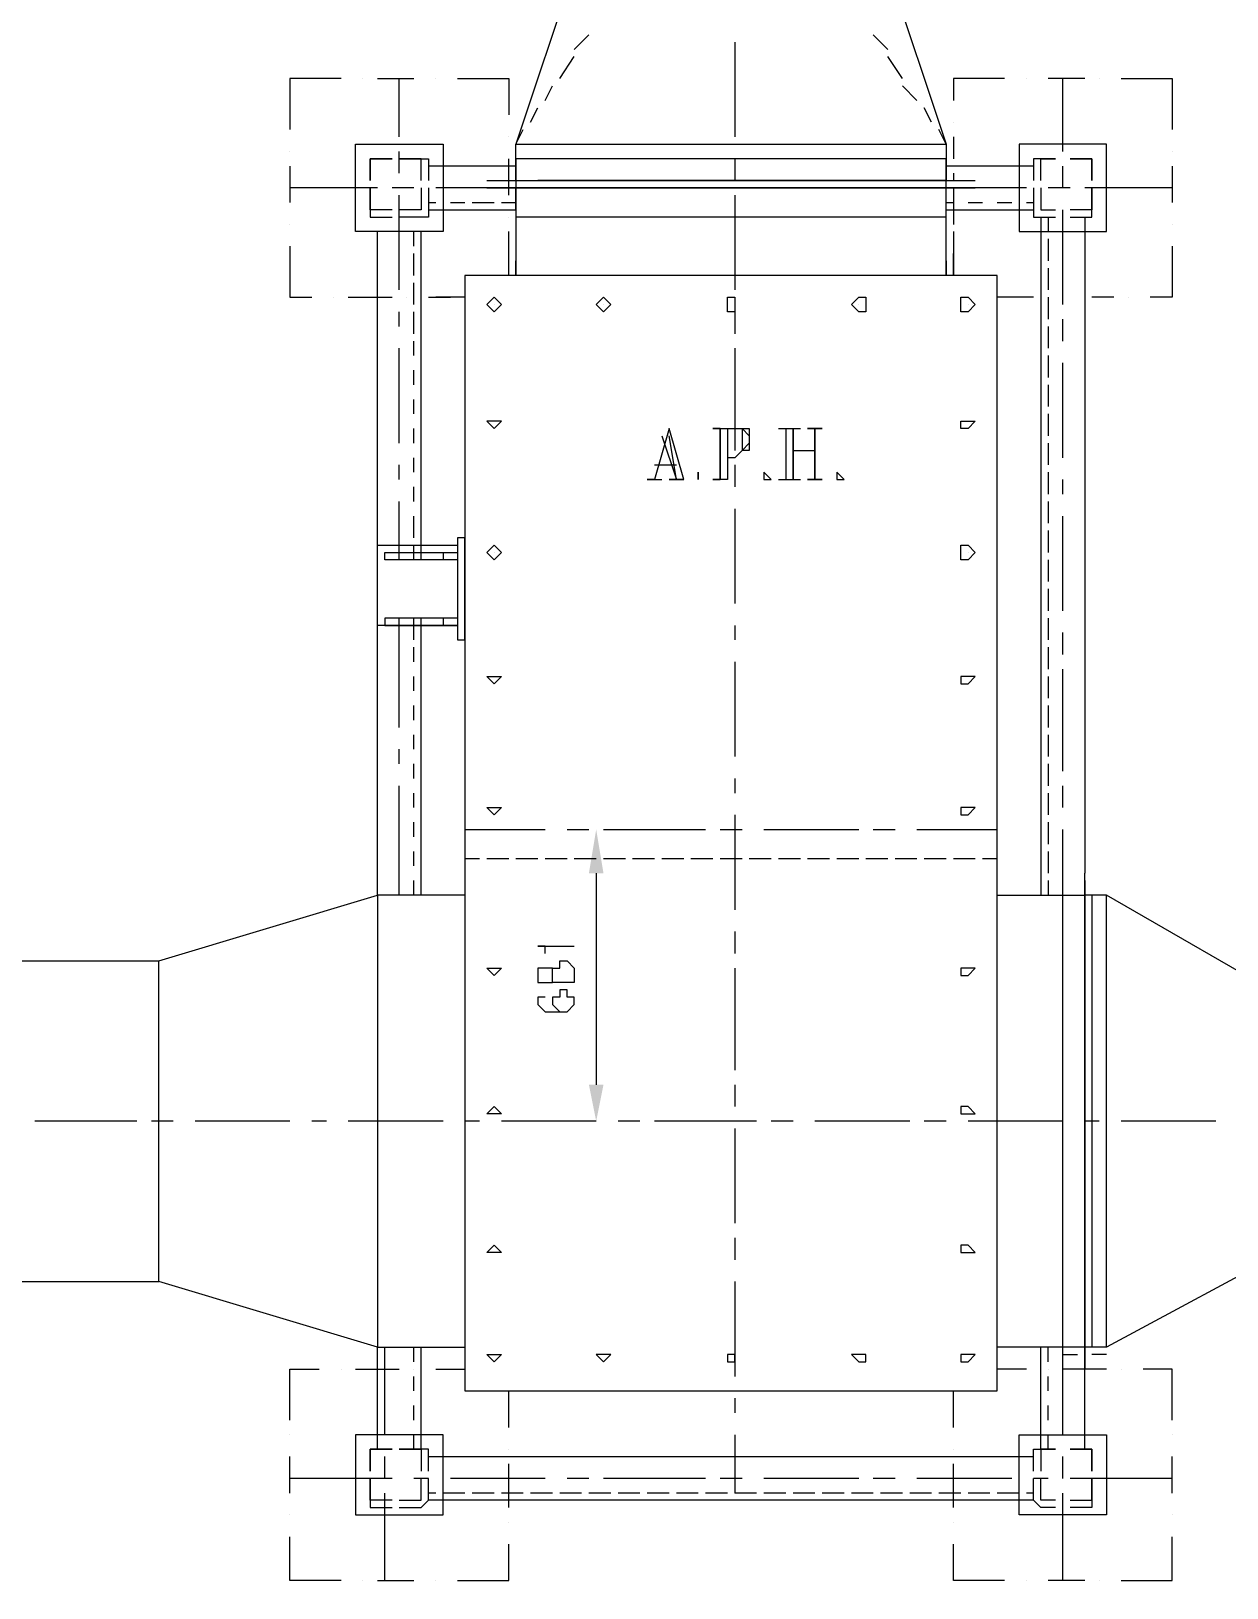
# Model space of a CAD drawing. Header units: metres. Extents: x -941 to 1333, y -28 to 1490.
# Drawn here: x 993.573 to 996.355, y 350.395 to 354.016 of the extents above; entities that cross this region are included whole.
import ezdxf

# ---------------------------------------------------------------- set-up
doc = ezdxf.new("R2010")
doc.units = ezdxf.units.M
doc.layers.add('window', color=3, linetype='Continuous')
doc.styles.add('style2A', font='swissc.ttf')
doc.dimstyles.get("Standard").update_dxf_attribs({"dimtxt": 0.4, "dimasz": 0.18, "dimexe": 0.18, "dimexo": 0.0625, "dimgap": 0, "dimtad": 0, "dimzin": 0, "dimdsep": 46, "dimtxsty": 'style2A', "dimcen": 0.09, "dimse1": 1, "dimse2": 1, "dimadec": 0, "dimazin": 0, "dimtfac": 1, "dimtofl": 0, "dimtmove": 0, "dimatfit": 3, "dimfxl": 0, "dimtolj": 1, "dimtzin": 0, "dimarcsym": 0})

# ---------------------------------------------------------------- blocks, each defined once
blk = doc.blocks.new('*D929')
at = {"layer": 'Defpoints', "color": 0}
for p in [(985.0431, 350.6066), (1008.0731, 350.6064), (1008.073, 347.2686)]:
    blk.add_point(p, dxfattribs=at)
at = {"layer": 'window', "color": 0, "lineweight": -2}
for p, q in [((985.2231, 347.2689), (995.9874, 347.2687)), ((1007.893, 347.2686), (997.1287, 347.2687))]:
    blk.add_line(p, q, dxfattribs=at)
at = {"layer": 'window', "color": 0}
for points in [[(985.2231, 347.2989), (985.2231, 347.2389), (985.0431, 347.2689)], [(1007.893, 347.2986), (1007.893, 347.2386), (1008.073, 347.2686)]]:
    blk.add_solid(points, dxfattribs=at)
at = {"layer": 'window', "color": 0, "insert": (996.558, 347.2687), "char_height": 0.4, "attachment_point": 5, "rotation": 359.9994, "style": 'style2A'}
blk.add_mtext('\\A1;23.03', dxfattribs=at)

msp = doc.modelspace()

# ---------------------------------------------------------------- linework, layer by layer
at = {"lineweight": 0}
for points in [[(994.8368, 354.15966), (994.70114, 353.75266)], [(995.56602, 354.15966), (995.70168, 353.75266)], [(994.8368, 353.97312), (994.87072, 354.00704)], [(995.56602, 353.97312), (995.5321, 354.00704)], [(995.20989, 353.99008), (995.20989, 353.76962)], [(994.80289, 353.90529), (994.8368, 353.95616)], [(995.59993, 353.90529), (995.56602, 353.95616)], [(994.29414, 353.90529), (994.17543, 353.90529), (994.17543, 353.78658)], [(994.34501, 353.90529), (994.34501, 353.90529)], [(994.37893, 353.90529), (994.46372, 353.90529)], [(994.4298, 353.76962), (994.4298, 353.90529)], [(994.51459, 353.90529), (994.51459, 353.90529)], [(994.56547, 353.90529), (994.68418, 353.90529), (994.68418, 353.82049)], [(995.83735, 353.90529), (995.71864, 353.90529), (995.71864, 353.85441)], [(995.88823, 353.90529), (995.88823, 353.90529)], [(996.02389, 353.90529), (995.9391, 353.90529)], [(995.97302, 353.7357), (995.97302, 353.90529)], [(996.05781, 353.90529), (996.05781, 353.90529)], [(996.10868, 353.90529), (996.22739, 353.90529), (996.22739, 353.78658)], [(994.76897, 353.85441), (994.78593, 353.88833)], [(995.63385, 353.85441), (995.59993, 353.88833)], [(994.73505, 353.80354), (994.75201, 353.83745)], [(995.66777, 353.80354), (995.65081, 353.83745)], [(994.70114, 353.75266), (994.7181, 353.78658)], [(995.70168, 353.75266), (995.68472, 353.78658)], [(995.71864, 353.80354), (995.71864, 353.80354)], [(994.68418, 353.76962), (994.68418, 353.76962)], [(994.70114, 353.66787), (994.70114, 353.71874), (994.70114, 353.75266), (995.70168, 353.75266), (995.70168, 353.71874), (995.70168, 353.66787), (994.75201, 353.66787)], [(995.71864, 353.76962), (995.71864, 353.71874)], [(994.17543, 353.7357), (994.17543, 353.7357)], [(994.4298, 353.68483), (994.4298, 353.7357)], [(994.48068, 353.66787), (994.48068, 353.71874), (994.4298, 353.71874), (994.48068, 353.71874), (994.49764, 353.71874), (994.49764, 353.66787)], [(995.76952, 353.65091), (995.70168, 353.65091), (995.70168, 353.71874), (994.70114, 353.71874), (994.70114, 353.65091), (994.6333, 353.65091)], [(994.68418, 353.63395), (994.68418, 353.71874)], [(994.70114, 353.71874), (994.70114, 353.71874)], [(995.20989, 353.71874), (995.20989, 353.66787)], [(995.70168, 353.71874), (995.70168, 353.71874)], [(995.92214, 353.66787), (995.92214, 353.71874), (995.95606, 353.71874), (995.92214, 353.71874), (995.90518, 353.71874), (995.90518, 353.66787)], [(996.22739, 353.7357), (996.22739, 353.7357)], [(994.17543, 353.70179), (994.17543, 353.61699)], [(994.70114, 353.70179), (994.49764, 353.70179)], [(994.51459, 353.70179), (994.49764, 353.70179)], [(994.58243, 353.70179), (994.54851, 353.70179)], [(994.65026, 353.70179), (994.59939, 353.70179)], [(994.70114, 353.70179), (994.66722, 353.70179)], [(995.90518, 353.70179), (995.70168, 353.70179)], [(995.71864, 353.70179), (995.70168, 353.70179)], [(995.71864, 353.68483), (995.71864, 353.66787)], [(995.78647, 353.70179), (995.75256, 353.70179)], [(995.85431, 353.70179), (995.82039, 353.70179)], [(995.90518, 353.70179), (995.88823, 353.70179)], [(995.97302, 353.65091), (995.97302, 353.70179)], [(996.22739, 353.70179), (996.22739, 353.61699)], [(994.37893, 353.65091), (994.17543, 353.65091)], [(994.41284, 353.60004), (994.36197, 353.60004), (994.36197, 353.65091), (994.36197, 353.60004), (994.36197, 353.58308), (994.41284, 353.58308)], [(994.46372, 353.65091), (994.41284, 353.65091)], [(994.49764, 353.65091), (994.49764, 353.60004), (994.49764, 353.58308), (994.48068, 353.58308), (994.4298, 353.58308)], [(994.48068, 353.65091), (994.48068, 353.60004), (994.4298, 353.60004)], [(994.70114, 353.65091), (994.51459, 353.65091)], [(994.6333, 353.66787), (994.68418, 353.66787), (995.71864, 353.66787), (995.76952, 353.66787)], [(995.70168, 353.48133), (995.70168, 353.44741), (995.70168, 353.58308), (995.70168, 353.65091), (995.76952, 353.65091), (994.6333, 353.65091), (994.70114, 353.65091), (994.70114, 353.58308), (994.70114, 353.44741), (994.70114, 353.48133)], [(994.6333, 353.65091), (994.68418, 353.65091), (995.71864, 353.65091), (995.76952, 353.65091)], [(994.65026, 353.65091), (994.65026, 353.65091)], [(994.65026, 353.65091), (994.65026, 353.65091)], [(994.68418, 353.66787), (994.68418, 353.66787)], [(994.70114, 353.61699), (994.70114, 353.65091)], [(995.70168, 353.61699), (995.70168, 353.65091)], [(995.88823, 353.65091), (995.70168, 353.65091)], [(995.71864, 353.66787), (995.71864, 353.66787)], [(995.71864, 353.65091), (995.71864, 353.60004), (995.71864, 353.56612)], [(995.71864, 353.65091), (995.71864, 353.65091)], [(995.76952, 353.65091), (995.76952, 353.65091)], [(995.76952, 353.65091), (995.76952, 353.65091)], [(995.90518, 353.65091), (995.90518, 353.60004), (995.90518, 353.58308), (995.92214, 353.58308), (995.95606, 353.58308)], [(995.92214, 353.65091), (995.92214, 353.60004), (995.95606, 353.60004)], [(995.98998, 353.65091), (995.9391, 353.65091)], [(995.98998, 353.58308), (996.04085, 353.58308), (996.04085, 353.60004), (996.04085, 353.65091), (996.04085, 353.60004), (995.98998, 353.60004)], [(996.22739, 353.65091), (996.02389, 353.65091)], [(994.4298, 353.41349), (994.4298, 353.63395)], [(994.49764, 353.61699), (994.51459, 353.61699)], [(994.54851, 353.61699), (994.58243, 353.61699)], [(994.59939, 353.61699), (994.65026, 353.61699)], [(994.66722, 353.61699), (994.70114, 353.61699)], [(994.68418, 353.63395), (994.68418, 353.63395)], [(994.70114, 353.60004), (994.70114, 353.63395)], [(995.20989, 353.63395), (995.20989, 353.41349)], [(995.70168, 353.60004), (995.70168, 353.63395)], [(995.70168, 353.61699), (995.71864, 353.61699)], [(995.71864, 353.63395), (995.71864, 353.63395)], [(995.75256, 353.61699), (995.78647, 353.61699)], [(995.82039, 353.61699), (995.85431, 353.61699)], [(995.88823, 353.61699), (995.90518, 353.61699)], [(994.17543, 353.56612), (994.17543, 353.56612)], [(994.49764, 353.60004), (994.70114, 353.60004)], [(994.68418, 353.58308), (994.68418, 353.58308)], [(994.70114, 353.60004), (994.70114, 353.60004)], [(995.70168, 353.58308), (994.70114, 353.58308)], [(995.70168, 353.60004), (995.70168, 353.60004)], [(995.70168, 353.60004), (995.90518, 353.60004)], [(995.92214, 353.58308), (995.92214, 352.00595)], [(995.9391, 353.58308), (995.9391, 353.54916)], [(995.97302, 353.37958), (995.97302, 353.60004)], [(996.02389, 353.58308), (996.02389, 352.05682)], [(996.02389, 353.58308), (996.02389, 353.54916)], [(996.22739, 353.56612), (996.22739, 353.56612)], [(994.37893, 352.00595), (994.37893, 353.54916)], [(994.37893, 353.49829), (994.37893, 353.54916)], [(994.46372, 353.51524), (994.46372, 353.54916)], [(994.48068, 352.78603), (994.48068, 353.54916)], [(994.68418, 353.44741), (994.68418, 353.54916)], [(995.71864, 353.54916), (995.71864, 353.54916)], [(995.71864, 353.54916), (995.71864, 353.44741), (995.71864, 353.49829)], [(995.71864, 353.54916), (995.71864, 353.54916)], [(995.9391, 353.5322), (995.9391, 353.48133)], [(994.17543, 353.51524), (994.17543, 353.39653), (994.2263, 353.39653)], [(994.46372, 353.44741), (994.46372, 353.49829)], [(996.02389, 353.51524), (996.02389, 353.48133)], [(996.22739, 353.51524), (996.22739, 353.39653), (996.17652, 353.39653)], [(994.37893, 353.43045), (994.37893, 353.48133)], [(995.9391, 353.46437), (995.9391, 353.41349)], [(994.46372, 353.37958), (994.46372, 353.43045)], [(996.02389, 353.44741), (996.02389, 353.41349)], [(994.27718, 353.39653), (994.27718, 353.39653)], [(994.31109, 353.39653), (994.41284, 353.39653)], [(994.37893, 353.36262), (994.37893, 353.41349)], [(994.44676, 353.39653), (994.44676, 353.39653)], [(994.49764, 353.39653), (994.54851, 353.39653)], [(994.58243, 353.39653), (994.51459, 353.39653)], [(995.90518, 353.39653), (995.82039, 353.39653)], [(995.9391, 353.39653), (995.9391, 353.34566)], [(996.09173, 353.39653), (996.04085, 353.39653)], [(996.12564, 353.39653), (996.12564, 353.39653)], [(994.4298, 353.3287), (994.4298, 353.36262)], [(994.46372, 353.31174), (994.46372, 353.36262)], [(994.65026, 353.37958), (994.65026, 353.37958)], [(994.90464, 353.37958), (994.90464, 353.37958)], [(995.20989, 353.37958), (995.20989, 353.37958)], [(995.20989, 353.36262), (995.20989, 353.31174)], [(995.49818, 353.37958), (995.49818, 353.37958)], [(995.75256, 353.37958), (995.75256, 353.37958)], [(996.02389, 353.37958), (996.02389, 353.34566)], [(994.37893, 353.29478), (994.37893, 353.34566)], [(995.9391, 353.3287), (995.9391, 353.27783)], [(995.97302, 353.29478), (995.97302, 353.34566)], [(996.02389, 353.31174), (996.02389, 353.27783)], [(994.37893, 353.22695), (994.37893, 353.27783)], [(994.4298, 353.05737), (994.4298, 353.27783)], [(994.46372, 353.26087), (994.46372, 353.29478)], [(995.20989, 353.27783), (995.20989, 353.04041)], [(995.9391, 353.26087), (995.9391, 353.20999)], [(995.97302, 353.02345), (995.97302, 353.24391)], [(996.02389, 353.26087), (996.02389, 353.20999)], [(994.37893, 353.15912), (994.37893, 353.20999)], [(994.46372, 353.19303), (994.46372, 353.22695)], [(995.9391, 353.19303), (995.9391, 353.14216)], [(996.02389, 353.19303), (996.02389, 353.14216)], [(994.37893, 353.09128), (994.37893, 353.14216)], [(994.46372, 353.1252), (994.46372, 353.15912)], [(994.65026, 353.10824), (994.65026, 353.10824)], [(995.75256, 353.10824), (995.75256, 353.10824)], [(995.9391, 353.1252), (995.9391, 353.07433)], [(996.02389, 353.1252), (996.02389, 353.07433)], [(994.37893, 353.02345), (994.37893, 353.07433)], [(994.46372, 353.05737), (994.46372, 353.09128)], [(995.09118, 352.97257), (995.07422, 352.97257), (995.05726, 352.97257), (995.09118, 352.97257), (995.05726, 353.09128), (995.02335, 352.97257), (995.00639, 352.97257), (995.04031, 352.97257)], [(995.04031, 353.07433), (995.07422, 352.97257), (995.05726, 353.07433)], [(995.19293, 353.09128), (995.19293, 352.97257), (995.15901, 352.97257), (995.17597, 352.97257)], [(995.17597, 353.09128), (995.15901, 353.09128), (995.20989, 353.09128), (995.22685, 353.09128), (995.24381, 353.09128), (995.24381, 353.07433), (995.24381, 353.05737), (995.24381, 353.04041), (995.22685, 353.04041), (995.20989, 353.02345), (995.19293, 353.02345)], [(995.17597, 353.09128), (995.17597, 353.09128)], [(995.19293, 353.09128), (995.19293, 353.09128)], [(995.19293, 353.09128), (995.19293, 353.09128)], [(995.20989, 353.09128), (995.22685, 353.09128), (995.22685, 353.07433), (995.22685, 353.04041), (995.20989, 353.02345)], [(995.22685, 353.09128), (995.24381, 353.07433), (995.24381, 353.05737), (995.22685, 353.04041)], [(995.31164, 353.09128), (995.36251, 353.09128)], [(995.3286, 353.09128), (995.3286, 352.97257)], [(995.3286, 353.09128), (995.3286, 353.09128)], [(995.3286, 353.09128), (995.3286, 353.09128)], [(995.34556, 353.09128), (995.34556, 353.09128)], [(995.34556, 353.09128), (995.34556, 353.09128)], [(995.37947, 353.09128), (995.39643, 353.09128), (995.39643, 352.97257), (995.37947, 352.97257)], [(995.41339, 353.09128), (995.39643, 353.09128)], [(994.46372, 352.98953), (994.46372, 353.02345)], [(995.34556, 353.04041), (995.39643, 353.04041)], [(995.9391, 353.05737), (995.9391, 353.00649)], [(996.02389, 353.05737), (996.02389, 353.00649)], [(994.37893, 352.95562), (994.37893, 353.00649)], [(994.4298, 352.97257), (994.4298, 353.00649)], [(995.02335, 353.00649), (995.07422, 353.00649)], [(995.1251, 352.98953), (995.1251, 352.97257), (995.1251, 352.98953)], [(995.20989, 353.00649), (995.20989, 352.95562)], [(995.9391, 352.98953), (995.9391, 352.93866)], [(996.02389, 352.98953), (996.02389, 352.93866)], [(994.46372, 352.9217), (994.46372, 352.95562)], [(995.07422, 352.97257), (995.07422, 352.97257)], [(995.1251, 352.97257), (995.1251, 352.97257)], [(995.17597, 352.97257), (995.17597, 352.97257)], [(995.19293, 352.97257), (995.19293, 352.97257)], [(995.19293, 352.97257), (995.19293, 352.97257)], [(995.27772, 352.97257), (995.27772, 352.97257)], [(995.31164, 352.97257), (995.36251, 352.97257)], [(995.3286, 352.97257), (995.3286, 352.97257)], [(995.3286, 352.97257), (995.3286, 352.97257)], [(995.34556, 352.97257), (995.34556, 352.97257)], [(995.34556, 352.97257), (995.34556, 352.97257)], [(995.39643, 352.97257), (995.41339, 352.97257)], [(995.44731, 352.97257), (995.44731, 352.97257)], [(995.97302, 352.93866), (995.97302, 352.97257)], [(994.37893, 352.88778), (994.37893, 352.93866)], [(994.4298, 352.78603), (994.4298, 352.9217)], [(995.9391, 352.9217), (995.9391, 352.87082)], [(996.02389, 352.9217), (996.02389, 352.87082)], [(994.46372, 352.83691), (994.46372, 352.88778)], [(995.20989, 352.90474), (995.20989, 352.68428)], [(995.97302, 352.66732), (995.97302, 352.88778)], [(994.37893, 352.81995), (994.37893, 352.87082)], [(995.9391, 352.85387), (995.9391, 352.80299)], [(996.02389, 352.85387), (996.02389, 352.80299)], [(994.46372, 352.78603), (994.46372, 352.81995)], [(994.56547, 352.78603), (994.39589, 352.78603), (994.39589, 352.80299), (994.56547, 352.80299)], [(994.53155, 352.80299), (994.53155, 352.78603)], [(994.56547, 352.80299), (994.56547, 352.80299)], [(994.56547, 352.80299), (994.56547, 352.80299)], [(994.56547, 352.80299), (994.56547, 352.80299)], [(994.56547, 352.80299), (994.56547, 352.80299)], [(994.56547, 352.80299), (994.56547, 352.80299)], [(994.56547, 352.80299), (994.56547, 352.80299)], [(994.56547, 352.80299), (994.56547, 352.80299)], [(994.56547, 352.80299), (994.56547, 352.80299)], [(994.56547, 352.80299), (994.56547, 352.80299)], [(994.56547, 352.80299), (994.56547, 352.80299)], [(994.56547, 352.80299), (994.56547, 352.80299)], [(994.56547, 352.80299), (994.56547, 352.80299)], [(994.56547, 352.80299), (994.56547, 352.80299)], [(994.56547, 352.80299), (994.56547, 352.80299)], [(994.56547, 352.80299), (994.56547, 352.80299)], [(994.56547, 352.80299), (994.56547, 352.80299)], [(994.56547, 352.80299), (994.56547, 352.80299)], [(994.56547, 352.80299), (994.56547, 352.80299)], [(994.56547, 352.80299), (994.56547, 352.80299)], [(994.56547, 352.80299), (994.56547, 352.80299)], [(994.56547, 352.80299), (994.56547, 352.80299)], [(994.56547, 352.80299), (994.56547, 352.80299)], [(994.56547, 352.80299), (994.56547, 352.80299)], [(994.56547, 352.80299), (994.56547, 352.80299)], [(994.56547, 352.80299), (994.56547, 352.80299)], [(994.56547, 352.80299), (994.56547, 352.80299)], [(994.56547, 352.80299), (994.56547, 352.80299)], [(994.56547, 352.80299), (994.56547, 352.80299)], [(994.56547, 352.80299), (994.56547, 352.80299)], [(994.56547, 352.80299), (994.56547, 352.80299)], [(994.56547, 352.80299), (994.56547, 352.80299)], [(994.56547, 352.80299), (994.56547, 352.80299)], [(994.56547, 352.80299), (994.56547, 352.80299)], [(994.56547, 352.80299), (994.56547, 352.80299)], [(994.56547, 352.80299), (994.56547, 352.80299)], [(994.56547, 352.80299), (994.56547, 352.80299)], [(994.56547, 352.80299), (994.56547, 352.80299)], [(994.56547, 352.78603), (994.56547, 352.78603)], [(994.56547, 352.78603), (994.56547, 352.78603)], [(994.56547, 352.78603), (994.56547, 352.78603)], [(994.56547, 352.78603), (994.56547, 352.78603)], [(994.56547, 352.78603), (994.56547, 352.78603)], [(994.56547, 352.78603), (994.56547, 352.78603)], [(994.56547, 352.78603), (994.56547, 352.78603)], [(994.56547, 352.78603), (994.56547, 352.78603)], [(994.56547, 352.78603), (994.56547, 352.78603)], [(994.56547, 352.78603), (994.56547, 352.78603)], [(994.56547, 352.78603), (994.56547, 352.78603)], [(994.56547, 352.78603), (994.56547, 352.78603)], [(994.56547, 352.78603), (994.56547, 352.78603)], [(994.56547, 352.78603), (994.56547, 352.78603)], [(994.56547, 352.78603), (994.56547, 352.78603)], [(994.56547, 352.78603), (994.56547, 352.78603)], [(994.56547, 352.78603), (994.56547, 352.78603)], [(994.56547, 352.78603), (994.56547, 352.78603)], [(994.56547, 352.78603), (994.56547, 352.78603)], [(994.56547, 352.78603), (994.56547, 352.78603)], [(994.56547, 352.78603), (994.56547, 352.78603)], [(994.56547, 352.78603), (994.56547, 352.78603)], [(994.56547, 352.78603), (994.56547, 352.78603)], [(994.56547, 352.78603), (994.56547, 352.78603)], [(994.56547, 352.78603), (994.56547, 352.78603)], [(994.56547, 352.78603), (994.56547, 352.78603)], [(994.56547, 352.78603), (994.56547, 352.78603)], [(994.56547, 352.78603), (994.56547, 352.78603)], [(994.56547, 352.78603), (994.56547, 352.78603)], [(994.56547, 352.78603), (994.56547, 352.78603)], [(994.56547, 352.78603), (994.56547, 352.78603)], [(994.56547, 352.78603), (994.56547, 352.78603)], [(994.56547, 352.78603), (994.56547, 352.78603)], [(994.56547, 352.78603), (994.56547, 352.78603)], [(994.56547, 352.78603), (994.56547, 352.78603)], [(994.56547, 352.78603), (994.56547, 352.78603)], [(994.56547, 352.78603), (994.56547, 352.78603)], [(994.56547, 352.78603), (994.56547, 352.78603)], [(994.56547, 352.78603), (994.56547, 352.78603)], [(994.56547, 352.78603), (994.56547, 352.78603)], [(994.56547, 352.78603), (994.56547, 352.78603)], [(994.56547, 352.78603), (994.56547, 352.78603)], [(994.65026, 352.80299), (994.65026, 352.80299)], [(995.75256, 352.80299), (995.75256, 352.80299)], [(995.9391, 352.78603), (995.9391, 352.73516)], [(996.02389, 352.78603), (996.02389, 352.73516)], [(995.9391, 352.7182), (995.9391, 352.66732)], [(996.02389, 352.7182), (996.02389, 352.66732)], [(994.37893, 352.59949), (994.37893, 352.63341)], [(994.56547, 352.65037), (994.39589, 352.65037), (994.39589, 352.63341), (994.56547, 352.63341)], [(994.4298, 352.39599), (994.4298, 352.65037)], [(994.46372, 352.59949), (994.46372, 352.65037)], [(994.48068, 352.00595), (994.48068, 352.65037)], [(994.53155, 352.65037), (994.53155, 352.63341)], [(994.56547, 352.65037), (994.56547, 352.65037)], [(994.56547, 352.65037), (994.56547, 352.65037)], [(994.56547, 352.65037), (994.56547, 352.65037)], [(994.56547, 352.65037), (994.56547, 352.65037)], [(994.56547, 352.65037), (994.56547, 352.65037)], [(994.56547, 352.65037), (994.56547, 352.65037)], [(994.56547, 352.65037), (994.56547, 352.65037)], [(994.56547, 352.65037), (994.56547, 352.65037)], [(994.56547, 352.65037), (994.56547, 352.65037)], [(994.56547, 352.65037), (994.56547, 352.65037)], [(994.56547, 352.65037), (994.56547, 352.65037)], [(994.56547, 352.65037), (994.56547, 352.65037)], [(994.56547, 352.65037), (994.56547, 352.65037)], [(994.56547, 352.65037), (994.56547, 352.65037)], [(994.56547, 352.65037), (994.56547, 352.65037)], [(994.56547, 352.65037), (994.56547, 352.65037)], [(994.56547, 352.65037), (994.56547, 352.65037)], [(994.56547, 352.65037), (994.56547, 352.65037)], [(994.56547, 352.65037), (994.56547, 352.65037)], [(994.56547, 352.65037), (994.56547, 352.65037)], [(994.56547, 352.65037), (994.56547, 352.65037)], [(994.56547, 352.65037), (994.56547, 352.65037)], [(994.56547, 352.65037), (994.56547, 352.65037)], [(994.56547, 352.65037), (994.56547, 352.65037)], [(994.56547, 352.65037), (994.56547, 352.65037)], [(994.56547, 352.65037), (994.56547, 352.65037)], [(994.56547, 352.65037), (994.56547, 352.65037)], [(994.56547, 352.65037), (994.56547, 352.65037)], [(994.56547, 352.65037), (994.56547, 352.65037)], [(994.56547, 352.65037), (994.56547, 352.65037)], [(994.56547, 352.65037), (994.56547, 352.65037)], [(994.56547, 352.65037), (994.56547, 352.65037)], [(994.56547, 352.65037), (994.56547, 352.65037)], [(994.56547, 352.65037), (994.56547, 352.65037)], [(994.56547, 352.63341), (994.56547, 352.63341)], [(994.56547, 352.63341), (994.56547, 352.63341)], [(994.56547, 352.63341), (994.56547, 352.63341)], [(994.56547, 352.63341), (994.56547, 352.63341)], [(994.56547, 352.63341), (994.56547, 352.63341)], [(994.56547, 352.63341), (994.56547, 352.63341)], [(994.56547, 352.63341), (994.56547, 352.63341)], [(994.56547, 352.63341), (994.56547, 352.63341)], [(994.56547, 352.63341), (994.56547, 352.63341)], [(994.56547, 352.63341), (994.56547, 352.63341)], [(994.56547, 352.63341), (994.56547, 352.63341)], [(994.56547, 352.63341), (994.56547, 352.63341)], [(994.56547, 352.63341), (994.56547, 352.63341)], [(994.56547, 352.63341), (994.56547, 352.63341)], [(994.56547, 352.63341), (994.56547, 352.63341)], [(994.56547, 352.63341), (994.56547, 352.63341)], [(994.56547, 352.63341), (994.56547, 352.63341)], [(994.56547, 352.63341), (994.56547, 352.63341)], [(994.56547, 352.63341), (994.56547, 352.63341)], [(994.56547, 352.63341), (994.56547, 352.63341)], [(994.56547, 352.63341), (994.56547, 352.63341)], [(994.56547, 352.63341), (994.56547, 352.63341)], [(994.56547, 352.63341), (994.56547, 352.63341)], [(994.56547, 352.63341), (994.56547, 352.63341)], [(994.56547, 352.63341), (994.56547, 352.63341)], [(995.20989, 352.63341), (995.20989, 352.59949)], [(995.9391, 352.65037), (995.9391, 352.59949)], [(996.02389, 352.65037), (996.02389, 352.59949)], [(995.97302, 352.56557), (995.97302, 352.61645)], [(994.37893, 352.53166), (994.37893, 352.56557)], [(994.46372, 352.54861), (994.46372, 352.58253)], [(995.9391, 352.58253), (995.9391, 352.53166)], [(996.02389, 352.58253), (996.02389, 352.53166)], [(994.46372, 352.48078), (994.46372, 352.5147)], [(994.65026, 352.5147), (994.65026, 352.5147)], [(995.20989, 352.54861), (995.20989, 352.32816)], [(995.75256, 352.5147), (995.75256, 352.5147)], [(995.9391, 352.5147), (995.9391, 352.46382)], [(995.97302, 352.29424), (995.97302, 352.53166)], [(996.02389, 352.5147), (996.02389, 352.46382)], [(994.37893, 352.46382), (994.37893, 352.49774)], [(994.37893, 352.39599), (994.37893, 352.44686)], [(994.46372, 352.41295), (994.46372, 352.44686)], [(995.9391, 352.44686), (995.9391, 352.39599)], [(996.02389, 352.44686), (996.02389, 352.39599)], [(994.37893, 352.32816), (994.37893, 352.37903)], [(994.46372, 352.34511), (994.46372, 352.37903)], [(995.9391, 352.37903), (995.9391, 352.32816)], [(996.02389, 352.37903), (996.02389, 352.32816)], [(994.4298, 352.3112), (994.4298, 352.34511)], [(994.37893, 352.26032), (994.37893, 352.3112)], [(994.46372, 352.27728), (994.46372, 352.3112)], [(995.9391, 352.3112), (995.9391, 352.26032)], [(996.02389, 352.3112), (996.02389, 352.26032)], [(995.20989, 352.27728), (995.20989, 352.24336)], [(994.37893, 352.19249), (994.37893, 352.24336)], [(994.4298, 352.00595), (994.4298, 352.26032)], [(994.46372, 352.20945), (994.46372, 352.24336)], [(995.9391, 352.24336), (995.9391, 352.19249)], [(995.97302, 352.20945), (995.97302, 352.26032)], [(996.02389, 352.24336), (996.02389, 352.19249)], [(994.65026, 352.20945), (994.65026, 352.20945)], [(995.20989, 352.19249), (995.20989, 351.97203)], [(995.75256, 352.20945), (995.75256, 352.20945)], [(994.37893, 352.12465), (994.37893, 352.17553)], [(994.46372, 352.14161), (994.46372, 352.17553)], [(994.58243, 352.15857), (994.76897, 352.15857)], [(994.81985, 352.15857), (994.87072, 352.15857)], [(994.90464, 352.15857), (995.14206, 352.15857)], [(995.17597, 352.15857), (995.22685, 352.15857)], [(995.27772, 352.15857), (995.49818, 352.15857)], [(995.5321, 352.15857), (995.58297, 352.15857)], [(995.63385, 352.15857), (995.82039, 352.15857)], [(995.9391, 352.17553), (995.9391, 352.12465)], [(995.97302, 352.00595), (995.97302, 352.15857)], [(996.02389, 352.17553), (996.02389, 352.12465)], [(994.37893, 352.05682), (994.37893, 352.1077)], [(994.46372, 352.07378), (994.46372, 352.1077)], [(994.61635, 352.09074), (994.58243, 352.09074)], [(994.68418, 352.09074), (994.6333, 352.09074)], [(994.75201, 352.09074), (994.70114, 352.09074)], [(994.81985, 352.09074), (994.76897, 352.09074)], [(994.88768, 352.09074), (994.8368, 352.09074)], [(994.95551, 352.09074), (994.90464, 352.09074)], [(995.02335, 352.09074), (994.97247, 352.09074)], [(995.09118, 352.09074), (995.04031, 352.09074)], [(995.15901, 352.09074), (995.10814, 352.09074)], [(995.22685, 352.09074), (995.17597, 352.09074)], [(995.29468, 352.09074), (995.24381, 352.09074)], [(995.36251, 352.09074), (995.31164, 352.09074)], [(995.43035, 352.09074), (995.37947, 352.09074)], [(995.49818, 352.09074), (995.44731, 352.09074)], [(995.56602, 352.09074), (995.51514, 352.09074)], [(995.63385, 352.09074), (995.58297, 352.09074)], [(995.70168, 352.09074), (995.65081, 352.09074)], [(995.76952, 352.09074), (995.71864, 352.09074)], [(995.82039, 352.09074), (995.78647, 352.09074)], [(995.9391, 352.1077), (995.9391, 352.05682)], [(996.02389, 352.1077), (996.02389, 352.05682)], [(994.88768, 352.05682), (994.88768, 351.56503)], [(996.02389, 350.93757), (996.02389, 350.90365), (996.02389, 350.95453), (995.97302, 350.95453), (995.97302, 352.00595), (996.02389, 352.00595), (996.02389, 352.05682)], [(997.49927, 351.19194), (997.49927, 351.75157), (996.51569, 351.75157), (996.07477, 352.00595), (996.02389, 352.00595), (996.02389, 352.05682)], [(994.37893, 352.00595), (994.37893, 352.03986)], [(994.46372, 352.00595), (994.46372, 352.03986)], [(995.9391, 352.03986), (995.9391, 352.00595)], [(996.02389, 352.03986), (996.02389, 352.03986)], [(996.02389, 350.95453), (996.02389, 352.00595), (996.02389, 352.03986)], [(996.02389, 352.03986), (996.02389, 352.00595), (996.02389, 350.95453)], [(996.02389, 352.03986), (996.02389, 352.03986)], [(994.37893, 350.95453), (993.87018, 351.10715), (993.87018, 351.85332), (994.37893, 352.00595)], [(994.58243, 352.00595), (994.37893, 352.00595), (994.37893, 350.95453), (994.58243, 350.95453)], [(995.82039, 352.00595), (995.97302, 352.00595), (996.00693, 352.00595)], [(995.98998, 352.00595), (995.98998, 352.00595)], [(996.02389, 352.00595), (996.02389, 352.00595)], [(996.07477, 350.95453), (996.07477, 352.00595), (996.04085, 352.00595), (996.04085, 350.95453)], [(996.04085, 352.00595), (996.04085, 352.00595)], [(996.07477, 352.00595), (996.07477, 352.00595)], [(995.20989, 351.92115), (995.20989, 351.87028)], [(994.76897, 351.87028), (994.76897, 351.88724), (994.75201, 351.88724), (994.8368, 351.88724)], [(993.05617, 351.85332), (993.87018, 351.85332)], [(994.65026, 351.83636), (994.65026, 351.83636)], [(995.20989, 351.83636), (995.20989, 351.59894)], [(995.75256, 351.83636), (995.75256, 351.83636)], [(994.76897, 351.76853), (994.75201, 351.76853), (994.75201, 351.75157), (994.76897, 351.73461), (994.78593, 351.73461), (994.80289, 351.73461), (994.81985, 351.73461), (994.8368, 351.75157), (994.8368, 351.76853), (994.81985, 351.76853), (994.81985, 351.78549), (994.80289, 351.78549), (994.80289, 351.76853), (994.78593, 351.76853), (994.78593, 351.75157), (994.80289, 351.73461)], [(995.20989, 351.56503), (995.20989, 351.51415)], [(994.65026, 351.51415), (994.65026, 351.51415)], [(995.75256, 351.51415), (995.75256, 351.51415)], [(993.8193, 351.48024), (993.58188, 351.48024)], [(993.90409, 351.48024), (993.85322, 351.48024)], [(994.17543, 351.48024), (993.95497, 351.48024)], [(994.26022, 351.48024), (994.2263, 351.48024)], [(994.53155, 351.48024), (994.31109, 351.48024)], [(994.61635, 351.48024), (994.58243, 351.48024)], [(994.88768, 351.48024), (994.66722, 351.48024)], [(994.98943, 351.48024), (994.93855, 351.48024)], [(995.26076, 351.48024), (995.02335, 351.48024)], [(995.34556, 351.48024), (995.29468, 351.48024)], [(995.61689, 351.48024), (995.39643, 351.48024)], [(995.70168, 351.48024), (995.65081, 351.48024)], [(995.97302, 351.48024), (995.75256, 351.48024)], [(996.05781, 351.48024), (996.02389, 351.48024)], [(996.32914, 351.48024), (996.10868, 351.48024)], [(995.20989, 351.46328), (995.20989, 351.24282)], [(994.65026, 351.19194), (994.65026, 351.19194)], [(995.20989, 351.2089), (995.20989, 351.15803)], [(995.75256, 351.19194), (995.75256, 351.19194)], [(997.53319, 351.19194), (996.51569, 351.19194), (996.07477, 350.95453), (996.02389, 350.95453), (996.02389, 350.90365), (996.02389, 350.93757)], [(993.05617, 351.10715), (993.87018, 351.10715)], [(995.20989, 351.10715), (995.20989, 350.88669)], [(994.37893, 350.71711), (994.37893, 350.95453)], [(994.37893, 350.92061), (994.37893, 350.95453)], [(994.39589, 350.75102), (994.39589, 350.95453)], [(994.46372, 350.92061), (994.46372, 350.95453)], [(994.48068, 350.71711), (994.48068, 350.95453)], [(994.65026, 350.93757), (994.65026, 350.93757)], [(994.90464, 350.93757), (994.90464, 350.93757)], [(995.20989, 350.93757), (995.20989, 350.93757)], [(995.49818, 350.93757), (995.49818, 350.93757)], [(995.75256, 350.93757), (995.75256, 350.93757)], [(995.97302, 350.95453), (995.82039, 350.95453)], [(995.92214, 350.71711), (995.92214, 350.95453)], [(995.9391, 350.92061), (995.9391, 350.95453)], [(995.97302, 350.75102), (995.97302, 350.95453)], [(995.97302, 350.93757), (996.00693, 350.93757)], [(995.98998, 350.95453), (995.98998, 350.95453)], [(996.02389, 350.71711), (996.02389, 350.95453)], [(996.02389, 350.92061), (996.02389, 350.95453)], [(996.02389, 350.93757), (996.02389, 350.93757)], [(996.07477, 350.93757), (996.04085, 350.93757)], [(996.04085, 350.93757), (996.04085, 350.93757)], [(996.07477, 350.95453), (996.07477, 350.95453)], [(994.17543, 350.78494), (994.17543, 350.90365), (994.24326, 350.90365)], [(994.29414, 350.90365), (994.29414, 350.90365)], [(994.32805, 350.90365), (994.4298, 350.90365)], [(994.37893, 350.85277), (994.37893, 350.88669)], [(994.46372, 350.90365), (994.46372, 350.90365)], [(994.46372, 350.85277), (994.46372, 350.88669)], [(994.51459, 350.90365), (994.58243, 350.90365)], [(995.88823, 350.90365), (995.82039, 350.90365)], [(995.9391, 350.90365), (995.9391, 350.90365)], [(995.9391, 350.85277), (995.9391, 350.88669)], [(996.07477, 350.90365), (995.97302, 350.90365)], [(996.02389, 350.90365), (996.02389, 350.90365)], [(996.02389, 350.90365), (996.02389, 350.90365)], [(996.02389, 350.85277), (996.02389, 350.88669)], [(996.10868, 350.90365), (996.10868, 350.90365)], [(996.22739, 350.78494), (996.22739, 350.90365), (996.15956, 350.90365)], [(994.68418, 350.76798), (994.68418, 350.85277)], [(995.71864, 350.76798), (995.71864, 350.85277)], [(994.37893, 350.78494), (994.37893, 350.81886)], [(994.46372, 350.78494), (994.46372, 350.81886)], [(995.20989, 350.83582), (995.20989, 350.8019)], [(995.9391, 350.78494), (995.9391, 350.81886)], [(996.02389, 350.78494), (996.02389, 350.81886)], [(994.17543, 350.75102), (994.17543, 350.75102)], [(994.37893, 350.71711), (994.37893, 350.75102)], [(994.46372, 350.71711), (994.46372, 350.75102)], [(995.20989, 350.75102), (995.20989, 350.61536)], [(995.9391, 350.71711), (995.9391, 350.75102)], [(996.02389, 350.71711), (996.02389, 350.75102)], [(996.22739, 350.75102), (996.22739, 350.75102)], [(994.49764, 350.66623), (994.49764, 350.71711), (994.48068, 350.71711), (994.4298, 350.71711), (994.48068, 350.71711), (994.48068, 350.66623)], [(994.68418, 350.71711), (994.68418, 350.71711)], [(995.71864, 350.71711), (995.71864, 350.71711)], [(995.90518, 350.66623), (995.90518, 350.71711), (995.92214, 350.71711), (995.95606, 350.71711), (995.92214, 350.71711), (995.92214, 350.66623)], [(994.17543, 350.61536), (994.17543, 350.70015)], [(994.39589, 350.64927), (994.39589, 350.70015)], [(994.49764, 350.70015), (995.90518, 350.70015)], [(994.49764, 350.70015), (994.51459, 350.70015)], [(994.53155, 350.70015), (994.58243, 350.70015)], [(994.59939, 350.70015), (994.65026, 350.70015)], [(994.66722, 350.70015), (994.7181, 350.70015)], [(994.68418, 350.58144), (994.68418, 350.68319)], [(994.73505, 350.70015), (994.78593, 350.70015)], [(994.80289, 350.70015), (994.85376, 350.70015)], [(994.87072, 350.70015), (994.9216, 350.70015)], [(994.93855, 350.70015), (994.98943, 350.70015)], [(995.00639, 350.70015), (995.05726, 350.70015)], [(995.07422, 350.70015), (995.1251, 350.70015)], [(995.14206, 350.70015), (995.19293, 350.70015)], [(995.20989, 350.70015), (995.26076, 350.70015)], [(995.27772, 350.70015), (995.3286, 350.70015)], [(995.34556, 350.70015), (995.39643, 350.70015)], [(995.41339, 350.70015), (995.46427, 350.70015)], [(995.48122, 350.70015), (995.5321, 350.70015)], [(995.54906, 350.70015), (995.59993, 350.70015)], [(995.61689, 350.70015), (995.66777, 350.70015)], [(995.68472, 350.70015), (995.7356, 350.70015)], [(995.71864, 350.58144), (995.71864, 350.68319)], [(995.75256, 350.70015), (995.80343, 350.70015)], [(995.82039, 350.70015), (995.87127, 350.70015)], [(995.88823, 350.70015), (995.90518, 350.70015)], [(995.97302, 350.64927), (995.97302, 350.70015)], [(996.22739, 350.61536), (996.22739, 350.70015)], [(994.41284, 350.64927), (994.17543, 350.64927)], [(994.41284, 350.5984), (994.36197, 350.5984), (994.36197, 350.64927), (994.36197, 350.5984), (994.36197, 350.58144), (994.41284, 350.58144)], [(994.4298, 350.58144), (994.48068, 350.58144), (994.49764, 350.5984), (994.49764, 350.64927)], [(994.4298, 350.5984), (994.48068, 350.5984), (994.48068, 350.64927)], [(994.49764, 350.64927), (994.46372, 350.64927)], [(994.76897, 350.64927), (994.54851, 350.64927)], [(994.87072, 350.64927), (994.81985, 350.64927)], [(995.14206, 350.64927), (994.90464, 350.64927)], [(995.22685, 350.64927), (995.17597, 350.64927)], [(995.49818, 350.64927), (995.27772, 350.64927)], [(995.58297, 350.64927), (995.5321, 350.64927)], [(995.85431, 350.64927), (995.63385, 350.64927)], [(995.9391, 350.64927), (995.90518, 350.64927)], [(995.95606, 350.58144), (995.92214, 350.58144), (995.90518, 350.5984), (995.90518, 350.64927)], [(995.95606, 350.5984), (995.92214, 350.5984), (995.92214, 350.64927)], [(996.22739, 350.64927), (995.98998, 350.64927)], [(995.98998, 350.5984), (996.04085, 350.5984), (996.04085, 350.64927), (996.04085, 350.5984), (996.04085, 350.58144), (995.98998, 350.58144)], [(994.39589, 350.41186), (994.39589, 350.61536)], [(994.51459, 350.61536), (994.49764, 350.61536)], [(995.90518, 350.5984), (994.49764, 350.5984)], [(994.58243, 350.61536), (994.53155, 350.61536)], [(994.65026, 350.61536), (994.59939, 350.61536)], [(994.7181, 350.61536), (994.66722, 350.61536)], [(994.78593, 350.61536), (994.73505, 350.61536)], [(994.85376, 350.61536), (994.80289, 350.61536)], [(994.9216, 350.61536), (994.87072, 350.61536)], [(994.98943, 350.61536), (994.93855, 350.61536)], [(995.05726, 350.61536), (995.00639, 350.61536)], [(995.1251, 350.61536), (995.07422, 350.61536)], [(995.19293, 350.61536), (995.14206, 350.61536)], [(995.26076, 350.61536), (995.20989, 350.61536)], [(995.3286, 350.61536), (995.27772, 350.61536)], [(995.39643, 350.61536), (995.34556, 350.61536)], [(995.46427, 350.61536), (995.41339, 350.61536)], [(995.5321, 350.61536), (995.48122, 350.61536)], [(995.59993, 350.61536), (995.54906, 350.61536)], [(995.66777, 350.61536), (995.61689, 350.61536)], [(995.7356, 350.61536), (995.68472, 350.61536)], [(995.80343, 350.61536), (995.75256, 350.61536)], [(995.87127, 350.61536), (995.82039, 350.61536)], [(995.90518, 350.61536), (995.88823, 350.61536)], [(995.97302, 350.41186), (995.97302, 350.61536)], [(994.17543, 350.56448), (994.17543, 350.56448)], [(996.22739, 350.56448), (996.22739, 350.56448)], [(994.68418, 350.54752), (994.68418, 350.54752)], [(995.71864, 350.54752), (995.71864, 350.54752)], [(994.29414, 350.41186), (994.17543, 350.41186), (994.17543, 350.51361)], [(994.56547, 350.41186), (994.68418, 350.41186), (994.68418, 350.49665)], [(995.83735, 350.41186), (995.71864, 350.41186), (995.71864, 350.49665)], [(996.10868, 350.41186), (996.22739, 350.41186), (996.22739, 350.51361)], [(994.34501, 350.41186), (994.34501, 350.41186)], [(994.37893, 350.41186), (994.46372, 350.41186)], [(994.51459, 350.41186), (994.51459, 350.41186)], [(995.88823, 350.41186), (995.88823, 350.41186)], [(996.02389, 350.41186), (995.9391, 350.41186)], [(996.05781, 350.41186), (996.05781, 350.41186)]]:
    msp.add_lwpolyline(points, dxfattribs=at)
for points in [[(994.53155, 353.54916), (994.32805, 353.54916), (994.32805, 353.75266), (994.53155, 353.75266)], [(995.87127, 353.54916), (996.07477, 353.54916), (996.07477, 353.75266), (995.87127, 353.75266)], [(994.41284, 353.71874), (994.36197, 353.71874), (994.36197, 353.66787), (994.36197, 353.71874)], [(995.98998, 353.71874), (996.04085, 353.71874), (996.04085, 353.66787), (996.04085, 353.71874)], [(995.82039, 353.44741), (994.58243, 353.44741), (994.58243, 350.85277), (995.82039, 350.85277)], [(994.65026, 353.39653), (994.6333, 353.37958), (994.65026, 353.36262), (994.66722, 353.37958)], [(994.90464, 353.36262), (994.88768, 353.37958), (994.90464, 353.39653), (994.9216, 353.37958)], [(995.19293, 353.36262), (995.19293, 353.37958), (995.19293, 353.39653), (995.20989, 353.39653), (995.20989, 353.37958), (995.20989, 353.36262)], [(995.49818, 353.36262), (995.48122, 353.37958), (995.49818, 353.39653), (995.51514, 353.39653), (995.51514, 353.37958), (995.51514, 353.36262)], [(995.75256, 353.39653), (995.76952, 353.37958), (995.75256, 353.36262), (995.7356, 353.36262), (995.7356, 353.37958), (995.7356, 353.39653)], [(994.65026, 353.10824), (994.6333, 353.10824), (994.65026, 353.09128), (994.66722, 353.10824)], [(995.75256, 353.10824), (995.76952, 353.10824), (995.75256, 353.09128), (995.7356, 353.09128), (995.7356, 353.10824)], [(995.17597, 352.97257), (995.17597, 353.09128)], [(995.34556, 352.97257), (995.34556, 353.09128)], [(995.39643, 353.09128), (995.37947, 353.09128), (995.41339, 353.09128)], [(995.39643, 352.97257), (995.39643, 353.09128)], [(995.27772, 352.98953), (995.27772, 352.97257), (995.29468, 352.97257)], [(995.44731, 352.98953), (995.44731, 352.97257), (995.46427, 352.97257)], [(995.41339, 352.97257), (995.39643, 352.97257), (995.37947, 352.97257)], [(994.56547, 352.63341), (994.37893, 352.63341), (994.37893, 352.81995), (994.56547, 352.81995)], [(994.56547, 352.59949), (994.58243, 352.59949), (994.58243, 352.83691), (994.56547, 352.83691)], [(994.65026, 352.81995), (994.6333, 352.80299), (994.65026, 352.78603), (994.66722, 352.80299)], [(995.75256, 352.81995), (995.76952, 352.80299), (995.75256, 352.78603), (995.7356, 352.78603), (995.7356, 352.80299), (995.7356, 352.81995)], [(994.65026, 352.49774), (994.6333, 352.5147), (994.65026, 352.5147), (994.66722, 352.5147)], [(995.75256, 352.49774), (995.76952, 352.5147), (995.75256, 352.5147), (995.7356, 352.5147), (995.7356, 352.49774)], [(994.65026, 352.19249), (994.6333, 352.20945), (994.65026, 352.20945), (994.66722, 352.20945)], [(995.75256, 352.19249), (995.76952, 352.20945), (995.75256, 352.20945), (995.7356, 352.20945), (995.7356, 352.19249)], [(994.65026, 351.8194), (994.6333, 351.83636), (994.65026, 351.83636), (994.66722, 351.83636)], [(994.75201, 351.8194), (994.75201, 351.80245), (994.76897, 351.80245), (994.78593, 351.80245), (994.78593, 351.8194), (994.78593, 351.83636), (994.80289, 351.83636), (994.80289, 351.85332), (994.81985, 351.85332), (994.8368, 351.83636), (994.8368, 351.8194), (994.8368, 351.80245), (994.81985, 351.80245), (994.80289, 351.80245), (994.78593, 351.80245), (994.78593, 351.8194), (994.78593, 351.83636), (994.76897, 351.83636), (994.75201, 351.83636)], [(995.75256, 351.8194), (995.76952, 351.83636), (995.75256, 351.83636), (995.7356, 351.83636), (995.7356, 351.8194)], [(994.65026, 351.49719), (994.6333, 351.49719), (994.65026, 351.51415), (994.66722, 351.49719)], [(995.75256, 351.49719), (995.76952, 351.49719), (995.75256, 351.51415), (995.7356, 351.51415), (995.7356, 351.49719)], [(994.65026, 351.17498), (994.6333, 351.17498), (994.65026, 351.19194), (994.66722, 351.17498)], [(995.75256, 351.17498), (995.76952, 351.17498), (995.75256, 351.19194), (995.7356, 351.19194), (995.7356, 351.17498)], [(994.65026, 350.92061), (994.6333, 350.93757), (994.65026, 350.93757), (994.66722, 350.93757)], [(994.90464, 350.93757), (994.88768, 350.93757), (994.90464, 350.92061), (994.9216, 350.93757)], [(995.19293, 350.93757), (995.19293, 350.92061), (995.20989, 350.92061), (995.20989, 350.93757)], [(995.49818, 350.93757), (995.48122, 350.93757), (995.49818, 350.92061), (995.51514, 350.92061), (995.51514, 350.93757)], [(995.75256, 350.92061), (995.76952, 350.93757), (995.75256, 350.93757), (995.7356, 350.93757), (995.7356, 350.92061)], [(994.53155, 350.75102), (994.32805, 350.75102), (994.32805, 350.56448), (994.53155, 350.56448)], [(995.87127, 350.75102), (996.07477, 350.75102), (996.07477, 350.56448), (995.87127, 350.56448)], [(994.36197, 350.66623), (994.36197, 350.71711), (994.41284, 350.71711), (994.36197, 350.71711)], [(996.04085, 350.66623), (996.04085, 350.71711), (995.98998, 350.71711), (996.04085, 350.71711)]]:
    msp.add_lwpolyline(points, close=True, dxfattribs=at)
for points in [[(994.87072, 352.05682), (994.90464, 352.05682), (994.88768, 352.15857)], [(994.87072, 351.56503), (994.90464, 351.56503), (994.88768, 351.48024)]]:
    msp.add_solid(points)

# ---------------------------------------------------------------- dimensions: what is measured, and where the dimension line sits
at = {"layer": 'window'}
dim = msp.add_aligned_dim(p1=(985.0431, 350.60665), p2=(1008.07307, 350.60642), distance=-3.33779, dimstyle='Standard', dxfattribs=at)
dim.commit()
dim.dimension.update_dxf_attribs({"geometry": '*D929', "text_midpoint": (996.55805, 347.26874)})

doc.saveas('drawing.dxf')
